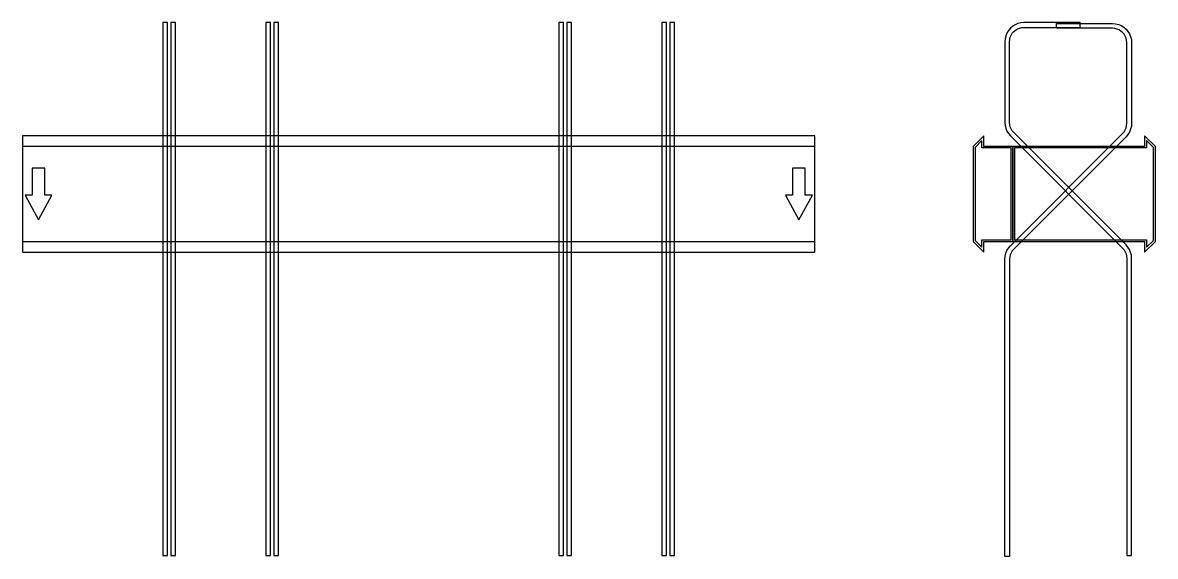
# Model space of a CAD drawing. Extents: x 0 to 1430, y -457 to 216.
import ezdxf

# ---------------------------------------------------------------- set-up
doc = ezdxf.new("R2010")
doc.units = 0
doc.layers.add('Halfen', color=7, linetype='CONTINUOUS')

msp = doc.modelspace()

# ---------------------------------------------------------------- linework, layer by layer
at = {"layer": 'Halfen', "color": 7}
for points in [[(183, -456.177), (183, 216.147), (177, 216.147), (177, -456.177)], [(193, -456.177), (193, 216.147), (187, 216.147), (187, -456.177)], [(313, -456.177), (313, 216.147), (307, 216.147), (307, -456.177)], [(323, -456.177), (323, 216.147), (317, 216.147), (317, -456.177)], [(683, -456.177), (683, 216.147), (677, 216.147), (677, -456.177)], [(693, -456.177), (693, 216.147), (687, 216.147), (687, -456.177)], [(813, -456.177), (813, 216.147), (807, 216.147), (807, -456.177)], [(823, -456.177), (823, 216.147), (817, 216.147), (817, -456.177)], [(1400, -456.177), (1400, -81.213), (1399.705, -77.459), (1398.825, -73.797), (1397.384, -70.317), (1395.416, -67.106), (1392.971, -64.243), (1251.272, 77.456), (1249.438, 79.604), (1247.962, 82.012), (1246.881, 84.621), (1246.222, 87.368), (1246, 90.184), (1246, 192.147), (1246.222, 194.963), (1246.881, 197.71), (1247.962, 200.319), (1249.438, 202.728), (1251.272, 204.875), (1253.42, 206.71), (1255.828, 208.186), (1258.438, 209.266), (1261.184, 209.926), (1264, 210.147), (1335, 210.147), (1335, 216.147), (1264, 216.147), (1260.246, 215.852), (1256.584, 214.973), (1253.104, 213.532), (1249.893, 211.564), (1247.029, 209.118), (1244.584, 206.254), (1242.616, 203.043), (1241.175, 199.564), (1240.295, 195.902), (1240, 192.147), (1240, 90.184), (1240.295, 86.429), (1241.175, 82.767), (1242.616, 79.288), (1244.584, 76.077), (1247.029, 73.213), (1388.728, -68.485), (1390.562, -70.633), (1392.038, -73.041), (1393.119, -75.651), (1393.778, -78.397), (1394, -81.213), (1394, -456.177)], [(1240, -457.324), (1240, -82.361), (1240.295, -78.606), (1241.175, -74.944), (1242.616, -71.465), (1244.584, -68.254), (1247.029, -65.39), (1388.728, 76.308), (1390.562, 78.456), (1392.038, 80.865), (1393.119, 83.474), (1393.778, 86.221), (1394, 89.036), (1394, 191), (1393.778, 193.816), (1393.119, 196.562), (1392.038, 199.172), (1390.562, 201.58), (1388.728, 203.728), (1386.58, 205.562), (1384.172, 207.038), (1381.562, 208.119), (1378.816, 208.778), (1376, 209), (1305, 209), (1305, 215), (1376, 215), (1379.754, 214.705), (1383.416, 213.825), (1386.896, 212.384), (1390.107, 210.416), (1392.971, 207.971), (1395.416, 205.107), (1397.384, 201.896), (1398.825, 198.416), (1399.705, 194.754), (1400, 191), (1400, 89.036), (1399.705, 85.282), (1398.825, 81.62), (1397.384, 78.141), (1395.416, 74.929), (1392.971, 72.066), (1251.272, -69.633), (1249.438, -71.78), (1247.962, -74.189), (1246.881, -76.798), (1246.222, -79.545), (1246, -82.361), (1246, -457.324)], [(0, -73.5), (1000, -73.5), (1000, 73.5), (0, 73.5)], [(1250, -60), (1250, 60), (1213.5, 60), (1213.5, 73.5), (1200, 60), (1200, -60), (1213.5, -73.5), (1213.5, -60)], [(1430, -60), (1430, 60), (1416.5, 73.5), (1416.5, 60), (1250, 60), (1250, -60), (1416.5, -60), (1416.5, -73.5)], [(0, -60), (1000, -60), (1000, 60), (0, 60)], [(1248, -58), (1248, 58), (1211, 58), (1211, 67.25), (1202.5, 58.75), (1202.5, -58.75), (1211, -67.25), (1211, -58)], [(1427.5, -58.75), (1427.5, 58.75), (1419, 67.25), (1419, 58), (1252, 58), (1252, -58), (1419, -58), (1419, -67.25)], [(20, -32.5), (37, -1.5), (28, -1.5), (28, 32.5), (12, 32.5), (12, -1.5), (3, -1.5)], [(980, -32.5), (997, -1.5), (988, -1.5), (988, 32.5), (972, 32.5), (972, -1.5), (963, -1.5)]]:
    msp.add_lwpolyline(points, close=True, dxfattribs=at)

doc.saveas('drawing.dxf')
